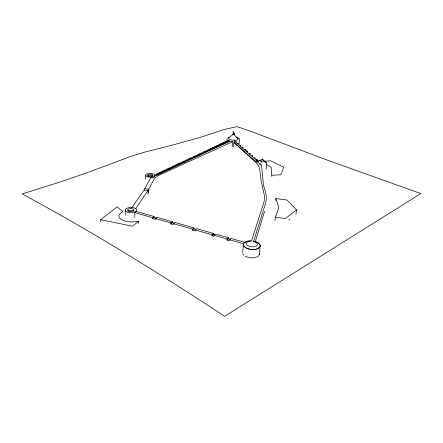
<?xml version="1.0" encoding="UTF-8"?>
<svg xmlns="http://www.w3.org/2000/svg" width="443" height="443" viewBox="0 0 443 443"><rect width="100%" height="100%" fill="white"/><g stroke="black" fill="none" stroke-linecap="round" stroke-linejoin="round"><path stroke-width="0.66" d="M134.783 217.225L134.805 212.596L136.461 211.461L154.114 216.505L154.098 217.491L152.547 218.676L155.399 219.495L155.421 218.504L156.96 217.319L172.338 221.71L172.305 222.702L170.81 223.92L173.374 224.656L173.407 223.66L174.896 222.441L193.945 227.879L193.896 228.881L192.467 230.144L195.13 230.908L195.18 229.906L196.603 228.638L213.41 233.439L213.343 234.447L211.981 235.748L213.997 236.329L214.063 235.316L215.42 234.015L228.378 237.714L228.3 238.727L226.988 240.062L229.424 240.759L229.502 239.741L230.809 238.406L245.361 242.565M138.388 223.327L138.399 221.594L135.132 221.716A12.952 5.942 -0.4 0 1 120.551 218.931A12.952 5.942 -0.4 0 1 122.932 211.726L117.079 206.931L100.705 219.689L100.755 222.009M144.689 190.091L144.706 188.773L150.642 177.925L153.898 177.322L154.972 176.452L154.801 175.467L155.958 174.924L156.805 175.29L159.823 173.877L159.834 173.241L158.893 172.908L155.969 174.282L156.816 174.647L159.834 173.241M145.586 179.188L145.636 175.295M148.045 194.455L148.1 190.479L144.014 190.058L131.781 207.75M148.737 192.45L148.787 189.15L154.43 178.59L158.24 175.544L232.503 141.738L232.138 146.716M152.547 218.676L152.564 217.69L154.114 216.505M156.805 175.29L156.816 174.647M158.882 173.551L158.893 172.908M159.596 172.582L159.58 173.219L160.527 173.551L164.198 171.834L164.215 171.197L160.543 172.908L159.596 172.582L163.257 170.865L164.951 171.48L169.104 169.542L169.121 168.91L168.146 168.578L164.004 170.516L163.988 171.148M160.527 173.551L160.543 172.908M163.24 171.502L163.257 170.865M164.951 171.48L164.968 170.848L169.121 168.91M168.13 169.204L168.146 168.578M168.877 168.235L168.855 168.861L169.835 169.198L173.822 167.332L173.844 166.706L172.853 166.374L168.877 168.235L169.852 168.567L173.844 166.706M169.835 169.198L169.852 168.567M170.81 223.92L170.843 222.929L172.338 221.71M172.831 166.994L172.853 166.374M173.722 165.964L173.7 166.59L174.692 166.922L178.845 164.979L178.867 164.364L177.859 164.026L173.722 165.964L174.714 166.302L178.867 164.364M174.692 166.922L174.714 166.302M177.859 164.026L177.837 164.646L178.64 164.27L179.648 164.608L183.978 162.581L184 161.966L179.67 163.988L178.662 163.65L178.64 164.27M179.648 164.608L179.67 163.988M183.718 161.883L183.74 161.274L188.729 158.937L189.77 159.275L189.742 159.884L184.742 162.227L182.981 161.629L178.662 163.65M184.742 162.227L184.764 161.612L189.77 159.275M243.373 244.94L243.639 245.621M243.395 244.508L243.484 243.844M188.701 159.541L188.729 158.937M189.526 158.561L189.499 159.17L190.545 159.508L194.787 157.525L194.815 156.922L190.568 158.904L189.526 158.561L193.757 156.578L195.601 157.143L199.538 155.299L199.571 154.701L195.629 156.54L194.571 156.196L194.538 156.8M190.545 159.508L190.568 158.904M193.729 157.182L193.757 156.578M195.601 157.143L195.629 156.54M192.467 230.144L192.517 229.142L193.945 227.879M198.464 154.956L198.497 154.358L200.28 154.956L204.461 153.001L204.494 152.409L203.398 152.06L199.228 154.014L199.2 154.613M200.28 154.956L200.308 154.358L204.494 152.409M203.398 152.06L203.365 152.652L204.062 152.326L205.159 152.674L209.484 150.653L209.517 150.061L208.404 149.717L204.096 151.733L204.062 152.326M205.159 152.674L205.192 152.082L209.517 150.061M210.203 149.125L209.052 149.413L210.17 149.756L229.258 140.968L228.128 140.558L227.37 140.835L209.052 149.413L209.018 150L210.137 150.343L210.203 149.125L228.726 140.619L228.643 141.799M212.817 148.217L212.856 147.63L213.836 147.425L213.509 147.325L213.476 147.907M214.628 148.261L214.667 147.68L218.344 145.996L218.305 146.572L214.628 148.261L213.797 148.006M217.103 146.201L217.136 145.625L218.089 145.431M211.981 235.748L212.042 234.735L213.41 233.439M218.936 146.273L218.975 145.697L222.115 144.257L222.076 144.828L218.936 146.273L218.05 146.007M220.835 144.451L220.874 143.875L221.195 143.969M222.585 144.584L222.624 144.008L225.587 142.652L225.548 143.222L222.585 144.584L221.672 144.307M224.269 142.834L224.308 142.264L225.144 142.12L225.105 142.69L226.063 142.984L229.219 141.533M224.784 142.596L224.822 142.026L225.144 142.12L224.822 142.026M226.063 142.984L226.102 142.413L229.258 140.968M226.938 141.505L227.132 138.792M233.843 133.581L233.284 133.841M233.788 132.042L233.749 132.546L232.819 131.964L233.782 132.036M233.539 146.805L233.865 142.424L254.83 161.457A54.799 21.436 3.3 0 1 259.748 169.935L261.187 181.132L263.906 193.353A89.547 38.419 1.9 0 1 263.784 202.601L251.624 240.599M236.296 142.281L236.529 142.485L236.568 141.932L235.227 140.968L234.308 141.046L234.181 142.712L256.231 161.955L258.142 161.756M226.988 240.062L227.065 239.043L228.378 237.714M239.026 144.435L239.419 139.13L239.021 138.554M240.372 146.151L240.422 145.276L240.095 145.31L240.422 145.592M240.704 146.118L240.422 145.276M242.648 147.812L242.692 147.253L242.365 147.281M242.974 148.095L242.692 147.253M244.857 149.734L244.901 149.169L247.598 151.512L247.548 152.076M233.472 133.891C235.449 133.963 231.329 133.67 234.065 133.614M245.184 150.022L245.234 149.457L244.901 149.49M259.282 254.819L260.213 245.466C259.188 242.515 255.7 241.623 252.947 241.086M233.112 133.758L234.22 133.841M247.161 151.794L247.266 151.224L247.216 151.788M249.813 154.053L249.863 153.483L249.531 153.516L250.195 153.771L250.145 154.341M242.62 253.114L243.495 243.766C245.029 241.197 248.451 240.953 251.148 240.931M252.3 156.218L252.349 155.643L252.012 155.676M255.057 158.616L255.107 158.035L254.432 157.774L254.769 158.068M256.231 161.955L256.397 160.2L234.308 141.046M256.818 160.15L256.874 159.569L256.536 159.607M257.161 160.449L256.874 159.569M258.031 160.809L257.904 162.132L260.191 164.774L261.453 164.702L263.53 185.202L265.363 191.686A108.308 46.332 1.2 0 1 265.351 203.902L253.562 241.529M260.191 164.774L260.318 163.439M266.149 169.06L266.747 163.068L265.567 161.756M271.88 176.519L271.116 167.316L266.658 164.569M275.646 200.402L275.845 198.564L287.13 200.053L296.528 209.86L295.979 214.257M274.97 220.52L275.325 217.303L278.88 207.662L275.845 198.564M234.308 134.6L233.732 134.279M232.913 134.489L233.527 134.733M214.606 148.255L214.694 147.674M255.55 240.682L264.598 211.328M259.952 160.471L261.276 161.977L262.66 158.998L263.995 160.754M259.903 246.895L259.498 247.515M260.124 246.496L260.179 245.821M243.722 243.445L244.154 242.842M260.119 246.568C256.248 251.358 246.142 250.367 243.345 244.863M135.713 208.598L148.1 190.479M234.303 134.666L233.483 134.81M233.251 134.384L233.411 134.711M232.918 134.423L233.206 134.284M259.066 247.858L258.341 248.379M288.703 220.049L289.739 219.224M296.528 209.86L285.597 218.438L275.325 217.303M138.399 221.594L132.457 226.212L100.705 219.689M244.591 242.504L245.333 242M233.19 134.412L228.522 137.867L227.641 137.718M258.911 161.042L262.66 158.998M233.97 134.705L238.223 138.653M233.262 133.625C234.757 134.102 232.769 133.304 233.721 133.78M194.571 156.196L198.497 154.358M210.17 149.756L213.98 147.979L213.947 148.566L210.137 150.343M257.726 248.639L256.724 249.027M245.948 241.751L246.945 241.38M233.649 133.493L234.092 133.648L233.821 133.841M255.971 249.187L254.764 249.409M247.687 241.23L248.877 241.02M227.37 140.835L228.726 140.619M256.397 160.2L257.366 160.095L258.662 161.125M256.874 159.901L257.211 159.862M252.349 155.964L252.687 155.93L252.349 155.643M247.598 151.512L247.211 151.229M242.692 147.563L243.019 147.536M240.311 145.603L240.748 145.559M237.791 143.305L238.439 143.554L238.112 143.587M264.36 161.263L270.485 160.77L283.686 167.227L280.845 174.797L272.013 175.245M261.276 161.977L264.964 161.773L265.85 162.836M253.922 249.459L252.593 249.498M249.702 240.975L251.004 240.937M232.503 141.738L228.848 140.852M251.724 249.431L250.361 249.293M144.706 188.773L148.787 189.15M233.694 134.356L234.048 134.55M233.688 134.423L233.993 134.511M253.994 241.308L255.262 241.607M249.525 249.11L248.235 248.8M236.208 137.286L237.121 137.535M154.098 217.491L156.373 218.139M172.305 222.702L174.221 223.25M193.896 228.881L195.889 229.452M213.343 234.447L214.855 234.879M228.3 238.727L230.731 239.425M134.805 212.596L152.564 217.69M155.421 218.504L170.843 222.929M173.407 223.66L192.517 229.142M195.18 229.906L212.042 234.735M214.063 235.316L227.065 239.043M229.502 239.741L243.822 243.844M221.384 143.637L221.705 143.731M217.768 145.332L218.975 145.697M204.096 151.733L205.192 152.082M199.228 154.014L200.308 154.358M183.74 161.274L184.764 161.612M164.004 170.516L164.968 170.848M255.993 241.878L257.117 242.321M247.487 248.523L246.358 248.063M257.715 242.67L258.618 243.235M245.754 247.703L244.857 247.122M249.863 153.483L250.195 153.771M259.044 243.633L259.659 244.276M244.442 246.712L243.844 246.059M263.624 160.266L264.964 161.773M259.886 244.708L260.179 245.389M125.236 209.893L125.247 215.121M259.376 253.701A8.434 4.308 5.7 0 1 254.814 257.599A8.434 4.308 5.7 0 1 245.477 256.309M243.633 254.996A8.434 4.308 5.7 0 1 243.041 254.254M237.204 137.845A4.867 1.689 4.3 0 1 236.197 140.154L232.564 140.226L229.38 139.335A4.867 1.689 4.3 0 1 229.54 137.28M249.841 241.335A5.537 2.758 5.7 0 0 246.829 242.581L246.435 243.246A5.537 2.758 5.7 0 0 250.417 246.613A5.537 2.758 5.7 0 0 256.99 245.5L257.366 244.829A5.537 2.758 5.7 0 0 254.033 241.668M147.718 176.043A2.736 1.107 1 0 1 152.447 176.037M128.116 210.984A3.223 1.462 -0.4 0 1 133.675 211.089M236.041 309.153L224.662 316.352C158.771 272.96 91.657 231.357 22.15 193.962L60.525 181.868L85.61 173.274L131.189 156.279L144.695 152.104L171.463 145.354L201.144 137.092L223.726 129.611L237.088 126.648L249.846 131.012L329.155 160.803L420.85 193.563L236.041 309.153M147.253 176.646A4.723 1.905 1.1 0 0 154.989 175.694A4.723 1.905 1.1 0 0 148.809 173.434A4.723 1.905 1.1 0 0 147.253 176.646M148.316 176.065A2.736 1.102 1 0 0 152.835 175.555A2.736 1.102 1 0 0 149.33 174.215A2.736 1.102 1 0 0 148.316 176.065M127.8 212.252A5.776 2.603 -0.3 0 0 136.754 210.203A5.776 2.603 -0.3 0 0 128.42 207.75A5.776 2.603 -0.3 0 0 127.8 212.252M129.068 211.256A3.228 1.451 -0.3 0 0 134.035 210.076A3.228 1.451 -0.3 0 0 129.334 208.742A3.228 1.451 -0.3 0 0 129.068 211.256"/></g></svg>
